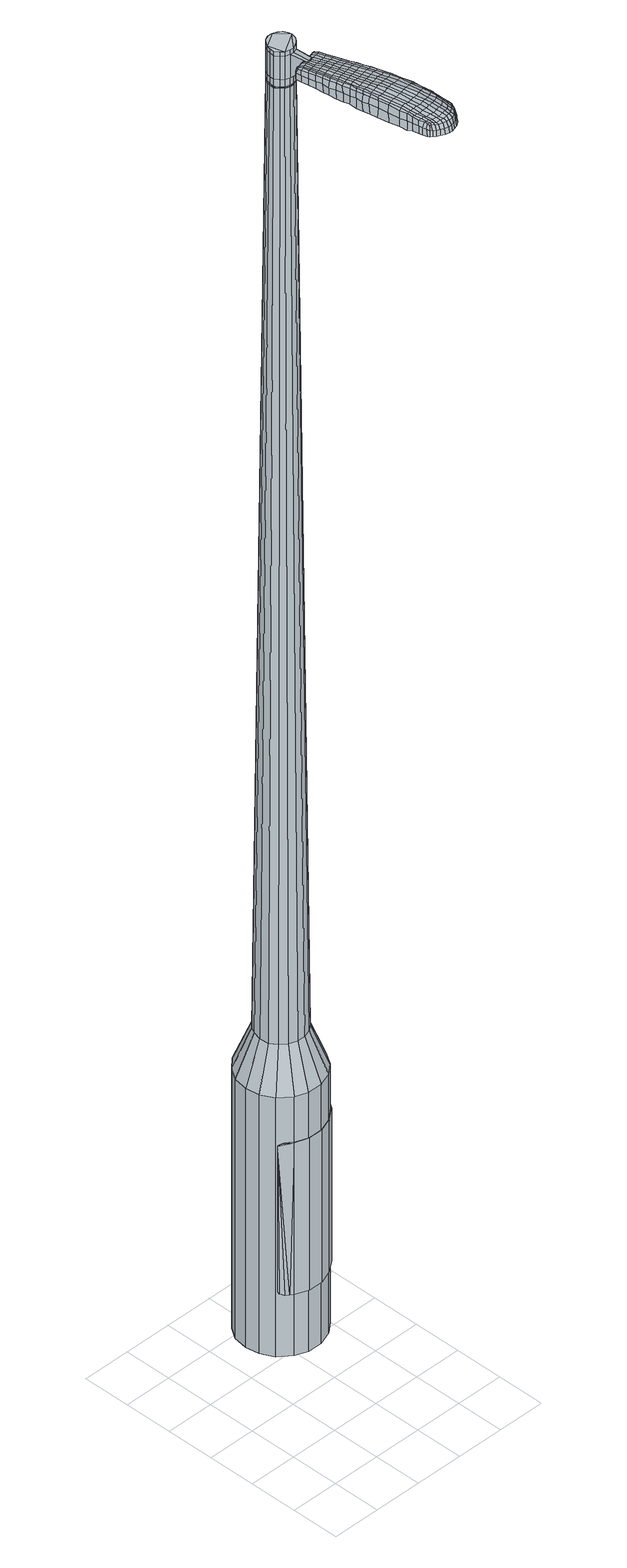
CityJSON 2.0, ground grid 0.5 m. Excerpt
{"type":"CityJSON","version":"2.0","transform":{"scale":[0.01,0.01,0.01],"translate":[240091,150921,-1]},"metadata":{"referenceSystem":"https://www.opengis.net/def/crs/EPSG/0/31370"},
"CityObjects":{
"object1":{"type":"GenericCityObject","attributes":{"cluster":832,"mean_distance_to_centroid":0.337,"new_centroid_x":240092.16,"new_centroid_y":150922.83,"mean_distance_to_camera":8,"H1":-2.73,"H2":-1.53,"Z_final":111.56,"cluster2":-1,"proj_x":240085.31,"proj_y":150923.98,"id_line":88912,"bearing_l":9.49,"distance":6.94,"orientation":"right","G_obj":279.49},"geometry":[{"type":"MultiSurface","lod":"2","boundaries":[[[0,1,2,3]],[[1,4,5,2]],[[4,6,7,5]],[[6,8,9,7]],[[8,10,11,9]],[[10,12,13,11]],[[12,14,15,13]],[[14,16,17,15]],[[16,18,19,17]],[[18,20,21,19]],[[20,22,23,21]],[[22,24,25,23]],[[24,26,27,25]],[[26,28,29,27]],[[28,30,31,29]],[[30,32,33,31]],[[32,34,35,33]],[[34,0,3,35]],[[36,37,38,39]],[[38,40,41,42]],[[41,43,42]],[[42,44,45,46]],[[45,47,46]],[[46,48,49,50]],[[49,51,50]],[[42,46,50,38]],[[50,52,39,38]],[[53,36,39]],[[2,5,7,35]],[[7,9,11,15]],[[11,13,15]],[[15,17,19,23]],[[19,21,23]],[[23,25,27,31]],[[27,29,31]],[[15,23,31,7]],[[31,33,35,7]],[[3,2,35]],[[1,0,54,55]],[[0,34,56,54]],[[34,32,57,56]],[[32,30,58,57]],[[30,28,59,58]],[[28,26,60,59]],[[26,24,61,60]],[[24,22,62,61]],[[22,20,63,62]],[[20,18,64,63]],[[18,16,65,64]],[[16,14,66,65]],[[14,12,67,66]],[[12,10,68,67]],[[10,8,69,68]],[[8,6,70,69]],[[6,4,71,70]],[[4,1,55,71]],[[55,54,72,73]],[[54,56,74,72]],[[56,57,75,74]],[[57,58,76,75]],[[58,59,77,76]],[[59,60,78,77]],[[60,61,79,78]],[[61,62,80,79]],[[62,63,81,80]],[[63,64,82,81]],[[64,65,83,82]],[[65,66,84,83]],[[66,67,85,84]],[[67,68,86,85]],[[68,69,87,86]],[[69,70,88,87]],[[70,71,89,88]],[[71,55,73,89]],[[90,91,92,93]],[[94,95,91,90]],[[75,96,95,94]],[[97,98,96,75]],[[99,100,98,97]],[[101,102,100,99]],[[103,104,102,101]],[[80,105,104,103]],[[106,107,105,80]],[[108,109,107,106]],[[110,111,109,108]],[[84,112,111,110]],[[85,113,112,84]],[[86,114,113,85]],[[115,116,114,86]],[[117,118,116,115]],[[119,120,118,117]],[[93,92,120,119]],[[121,122,123,124]],[[125,121,124,126]],[[127,125,126,128]],[[129,127,128,130]],[[131,129,130,132]],[[133,131,132,134]],[[135,133,134,136]],[[137,135,136,138]],[[139,137,138,140]],[[141,139,140,142]],[[143,141,142,144]],[[145,143,144,146]],[[147,145,146,148]],[[149,147,148,150]],[[151,149,150,152]],[[153,151,152,154]],[[73,72,90,93]],[[72,74,94,90]],[[74,75,94]],[[76,97,75]],[[76,77,99,97]],[[77,78,101,99]],[[78,79,103,101]],[[79,80,103]],[[81,106,80]],[[81,82,108,106]],[[82,83,110,108]],[[83,84,110]],[[87,115,86]],[[87,88,117,115]],[[88,89,119,117]],[[89,73,93,119]],[[155,156,92,91]],[[156,157,120,92]],[[157,158,118,120]],[[158,159,116,118]],[[159,114,116]],[[160,111,112]],[[160,161,109,111]],[[161,162,107,109]],[[162,105,107]],[[163,104,105]],[[163,164,102,104]],[[164,165,100,102]],[[165,166,98,100]],[[166,96,98]],[[167,95,96]],[[167,155,91,95]],[[39,52,153,168]],[[156,155,169,154]],[[53,39,168,122]],[[155,167,123,169]],[[36,53,122,121]],[[167,96,124,123]],[[37,36,121,125]],[[96,166,126,124]],[[38,37,125,127]],[[166,165,128,126]],[[40,38,127,129]],[[165,164,130,128]],[[41,40,129,131]],[[164,163,132,130]],[[43,41,131,133]],[[163,105,134,132]],[[42,43,133,135]],[[105,162,136,134]],[[44,42,135,137]],[[162,161,138,136]],[[45,44,137,139]],[[161,160,140,138]],[[47,45,139,141]],[[160,112,142,140]],[[46,47,141,143]],[[112,113,144,142]],[[48,46,143,145]],[[113,114,146,144]],[[49,48,145,147]],[[114,159,148,146]],[[51,49,147,149]],[[159,158,150,148]],[[50,51,149,151]],[[158,157,152,150]],[[52,50,151,153]],[[157,156,154,152]],[[153,154,170,171]],[[154,169,172,170]],[[169,123,173,172]],[[123,122,174,173]],[[122,168,175,174]],[[168,153,171,175]],[[176,177,178,179]],[[180,176,179,181]],[[176,180,182,183]],[[177,176,183,184]],[[185,186,187,188]],[[189,185,188,190]],[[185,189,191,192]],[[186,185,192,193]],[[194,195,196,197]],[[198,194,197,199]],[[194,198,200,201]],[[195,194,201,202]],[[203,204,205,206]],[[207,203,206,208]],[[203,207,209,210]],[[204,203,210,211]],[[212,213,214,215]],[[216,212,215,217]],[[212,216,218,219]],[[213,212,219,220]],[[221,222,223,224]],[[225,221,224,226]],[[221,225,227,228]],[[222,221,228,229]],[[230,231,232,233]],[[222,230,233,223]],[[230,222,229,234]],[[231,230,234,235]],[[236,237,238,239]],[[231,236,239,232]],[[236,231,235,240]],[[237,236,240,241]],[[242,180,181,243]],[[237,242,243,238]],[[242,237,241,244]],[[180,242,244,182]],[[245,246,247,248]],[[249,245,248,250]],[[245,249,251,252]],[[246,245,252,253]],[[254,255,256,257]],[[246,254,257,247]],[[254,246,253,258]],[[255,254,258,259]],[[260,261,262,263]],[[255,260,263,256]],[[260,255,259,264]],[[261,260,264,265]],[[266,267,268,269]],[[261,266,269,262]],[[266,261,265,270]],[[267,266,270,271]],[[272,177,184,273]],[[267,272,273,268]],[[272,267,271,274]],[[177,272,274,178]],[[275,276,277,278]],[[279,275,278,280]],[[275,279,281,282]],[[276,275,282,283]],[[284,285,286,287]],[[276,284,287,277]],[[284,276,283,288]],[[285,284,288,289]],[[290,291,292,293]],[[285,290,293,286]],[[290,285,289,294]],[[291,290,294,295]],[[296,189,190,297]],[[291,296,297,292]],[[296,291,295,298]],[[189,296,298,191]],[[299,300,301,302]],[[303,299,302,304]],[[299,303,305,306]],[[300,299,306,307]],[[308,309,310,311]],[[300,308,311,301]],[[308,300,307,312]],[[309,308,312,313]],[[314,315,316,317]],[[309,314,317,310]],[[314,309,313,318]],[[315,314,318,319]],[[320,321,322,323]],[[315,320,323,316]],[[320,315,319,324]],[[321,320,324,325]],[[326,186,193,327]],[[321,326,327,322]],[[326,321,325,328]],[[186,326,328,187]],[[329,215,214,330]],[[331,329,330,332]],[[329,331,333,334]],[[215,329,334,217]],[[335,331,332,336]],[[337,335,336,338]],[[335,337,339,340]],[[331,335,340,333]],[[341,337,338,342]],[[343,341,342,344]],[[341,343,345,346]],[[337,341,346,339]],[[347,343,344,348]],[[349,347,348,350]],[[347,349,351,352]],[[343,347,352,345]],[[353,349,350,354]],[[204,353,354,205]],[[353,204,211,355]],[[349,353,355,351]],[[356,357,202,201]],[[358,356,201,200]],[[356,358,359,360]],[[357,356,360,361]],[[362,363,361,360]],[[364,362,360,359]],[[362,364,365,366]],[[363,362,366,367]],[[368,369,367,366]],[[370,368,366,365]],[[368,370,371,372]],[[369,368,372,373]],[[374,375,373,372]],[[376,374,372,371]],[[374,376,209,207]],[[375,374,207,208]],[[377,378,379,380]],[[279,377,380,281]],[[377,279,280,381]],[[378,377,381,382]],[[383,198,199,384]],[[378,383,384,379]],[[383,378,382,385]],[[198,383,385,200]],[[386,387,388,389]],[[225,386,389,227]],[[386,225,226,390]],[[387,386,390,391]],[[392,393,394,395]],[[387,392,395,388]],[[392,387,391,396]],[[393,392,396,397]],[[398,195,202,399]],[[393,398,399,394]],[[398,393,397,400]],[[195,398,400,196]],[[401,402,403,404]],[[183,401,404,184]],[[401,183,182,405]],[[402,401,405,406]],[[407,408,409,410]],[[402,407,410,403]],[[407,402,406,411]],[[408,407,411,412]],[[413,206,205,414]],[[408,413,414,409]],[[413,408,412,415]],[[206,413,415,208]],[[416,417,418,419]],[[188,416,419,190]],[[416,188,187,420]],[[417,416,420,421]],[[422,210,209,423]],[[417,422,423,418]],[[422,417,421,424]],[[210,422,424,211]],[[425,426,427,428]],[[303,425,428,305]],[[425,303,304,429]],[[426,425,429,430]],[[431,216,217,432]],[[426,431,432,427]],[[431,426,430,433]],[[216,431,433,218]],[[434,435,436,437]],[[249,434,437,251]],[[434,249,250,438]],[[435,434,438,439]],[[440,441,442,443]],[[435,440,443,436]],[[440,435,439,444]],[[441,440,444,445]],[[446,213,220,447]],[[441,446,447,442]],[[446,441,445,448]],[[213,446,448,214]],[[449,450,439,438]],[[248,449,438,250]],[[449,248,247,451]],[[450,449,451,452]],[[453,454,445,444]],[[450,453,444,439]],[[453,450,452,455]],[[454,453,455,456]],[[457,330,214,448]],[[454,457,448,445]],[[457,454,456,458]],[[330,457,458,332]],[[459,460,461,462]],[[306,459,462,307]],[[459,306,305,428]],[[460,459,428,427]],[[463,334,333,464]],[[460,463,464,461]],[[463,460,427,432]],[[334,463,432,217]],[[465,466,452,451]],[[257,465,451,247]],[[465,257,256,467]],[[466,465,467,468]],[[469,470,456,455]],[[466,469,455,452]],[[469,466,468,471]],[[470,469,471,472]],[[473,336,332,458]],[[470,473,458,456]],[[473,470,472,474]],[[336,473,474,338]],[[475,476,477,478]],[[312,475,478,313]],[[475,312,307,462]],[[476,475,462,461]],[[479,340,339,480]],[[476,479,480,477]],[[479,476,461,464]],[[340,479,464,333]],[[481,482,468,467]],[[263,481,467,256]],[[481,263,262,483]],[[482,481,483,484]],[[485,486,472,471]],[[482,485,471,468]],[[485,482,484,487]],[[486,485,487,488]],[[489,342,338,474]],[[486,489,474,472]],[[489,486,488,490]],[[342,489,490,344]],[[491,492,493,494]],[[318,491,494,319]],[[491,318,313,478]],[[492,491,478,477]],[[495,346,345,496]],[[492,495,496,493]],[[495,492,477,480]],[[346,495,480,339]],[[497,498,484,483]],[[269,497,483,262]],[[497,269,268,499]],[[498,497,499,500]],[[501,502,488,487]],[[498,501,487,484]],[[501,498,500,503]],[[502,501,503,504]],[[505,348,344,490]],[[502,505,490,488]],[[505,502,504,506]],[[348,505,506,350]],[[507,508,509,510]],[[324,507,510,325]],[[507,324,319,494]],[[508,507,494,493]],[[511,352,351,512]],[[508,511,512,509]],[[511,508,493,496]],[[352,511,496,345]],[[513,514,500,499]],[[273,513,499,268]],[[513,273,184,404]],[[514,513,404,403]],[[515,516,504,503]],[[514,515,503,500]],[[515,514,403,410]],[[516,515,410,409]],[[517,354,350,506]],[[516,517,506,504]],[[517,516,409,414]],[[354,517,414,205]],[[518,519,421,420]],[[328,518,420,187]],[[518,328,325,510]],[[519,518,510,509]],[[520,355,211,424]],[[519,520,424,421]],[[520,519,509,512]],[[355,520,512,351]],[[521,522,382,381]],[[278,521,381,280]],[[521,278,277,523]],[[522,521,523,524]],[[525,358,200,385]],[[522,525,385,382]],[[525,522,524,526]],[[358,525,526,359]],[[527,528,529,530]],[[228,527,530,229]],[[527,228,227,389]],[[528,527,389,388]],[[531,532,533,534]],[[528,531,534,529]],[[531,528,388,395]],[[532,531,395,394]],[[535,357,361,536]],[[532,535,536,533]],[[535,532,394,399]],[[357,535,399,202]],[[537,538,524,523]],[[287,537,523,277]],[[537,287,286,539]],[[538,537,539,540]],[[541,364,359,526]],[[538,541,526,524]],[[541,538,540,542]],[[364,541,542,365]],[[543,544,545,546]],[[234,543,546,235]],[[543,234,229,530]],[[544,543,530,529]],[[547,548,549,550]],[[544,547,550,545]],[[547,544,529,534]],[[548,547,534,533]],[[551,363,367,552]],[[548,551,552,549]],[[551,548,533,536]],[[363,551,536,361]],[[553,554,540,539]],[[293,553,539,286]],[[553,293,292,555]],[[554,553,555,556]],[[557,370,365,542]],[[554,557,542,540]],[[557,554,556,558]],[[370,557,558,371]],[[559,560,561,562]],[[240,559,562,241]],[[559,240,235,546]],[[560,559,546,545]],[[563,564,565,566]],[[560,563,566,561]],[[563,560,545,550]],[[564,563,550,549]],[[567,369,373,568]],[[564,567,568,565]],[[567,564,549,552]],[[369,567,552,367]],[[569,570,556,555]],[[297,569,555,292]],[[569,297,190,419]],[[570,569,419,418]],[[571,376,371,558]],[[570,571,558,556]],[[571,570,418,423]],[[376,571,423,209]],[[572,573,406,405]],[[244,572,405,182]],[[572,244,241,562]],[[573,572,562,561]],[[574,575,412,411]],[[573,574,411,406]],[[574,573,561,566]],[[575,574,566,565]],[[576,375,208,415]],[[575,576,415,412]],[[576,575,565,568]],[[375,576,568,373]],[[577,578,579,580]],[[580,579,581,582]],[[583,581,579,584]],[[584,579,578,585]],[[586,587,588,589]],[[589,588,590,591]],[[592,590,588,593]],[[593,588,587,594]],[[595,596,597,598]],[[598,597,599,600]],[[601,599,597,602]],[[602,597,596,603]],[[604,605,606,607]],[[607,606,608,609]],[[610,608,606,611]],[[611,606,605,612]],[[613,614,615,616]],[[616,615,617,618]],[[619,617,615,620]],[[620,615,614,621]],[[622,623,624,625]],[[625,624,626,627]],[[628,626,624,629]],[[629,624,623,630]],[[631,632,633,634]],[[634,633,623,622]],[[630,623,633,635]],[[635,633,632,636]],[[637,638,639,640]],[[640,639,632,631]],[[636,632,639,641]],[[641,639,638,642]],[[582,581,643,644]],[[644,643,638,637]],[[642,638,643,645]],[[645,643,581,583]],[[646,647,648,649]],[[649,648,650,651]],[[652,650,648,653]],[[653,648,647,654]],[[655,656,657,658]],[[658,657,647,646]],[[654,647,657,659]],[[659,657,656,660]],[[661,662,663,664]],[[664,663,656,655]],[[660,656,663,665]],[[665,663,662,666]],[[667,668,669,670]],[[670,669,662,661]],[[666,662,669,671]],[[671,669,668,672]],[[585,578,673,674]],[[674,673,668,667]],[[672,668,673,675]],[[675,673,578,577]],[[676,677,678,679]],[[679,678,680,681]],[[682,680,678,683]],[[683,678,677,684]],[[685,686,687,688]],[[688,687,677,676]],[[684,677,687,689]],[[689,687,686,690]],[[691,692,693,694]],[[694,693,686,685]],[[690,686,693,695]],[[695,693,692,696]],[[591,590,697,698]],[[698,697,692,691]],[[696,692,697,699]],[[699,697,590,592]],[[700,701,702,703]],[[703,702,704,705]],[[706,704,702,707]],[[707,702,701,708]],[[709,710,711,712]],[[712,711,701,700]],[[708,701,711,713]],[[713,711,710,714]],[[715,716,717,718]],[[718,717,710,709]],[[714,710,717,719]],[[719,717,716,720]],[[721,722,723,724]],[[724,723,716,715]],[[720,716,723,725]],[[725,723,722,726]],[[594,587,727,728]],[[728,727,722,721]],[[726,722,727,729]],[[729,727,587,586]],[[613,616,730,731]],[[731,730,732,733]],[[734,732,730,735]],[[735,730,616,618]],[[733,732,736,737]],[[737,736,738,739]],[[740,738,736,741]],[[741,736,732,734]],[[739,738,742,743]],[[743,742,744,745]],[[746,744,742,747]],[[747,742,738,740]],[[745,744,748,749]],[[749,748,750,751]],[[752,750,748,753]],[[753,748,744,746]],[[751,750,754,755]],[[755,754,605,604]],[[612,605,754,756]],[[756,754,750,752]],[[603,757,758,602]],[[602,758,759,601]],[[760,759,758,761]],[[761,758,757,762]],[[762,763,764,761]],[[761,764,765,760]],[[766,765,764,767]],[[767,764,763,768]],[[768,769,770,767]],[[767,770,771,766]],[[772,771,770,773]],[[773,770,769,774]],[[774,775,776,773]],[[773,776,777,772]],[[610,777,776,608]],[[608,776,775,609]],[[778,779,780,781]],[[781,780,680,682]],[[681,680,780,782]],[[782,780,779,783]],[[600,599,784,785]],[[785,784,779,778]],[[783,779,784,786]],[[786,784,599,601]],[[787,788,789,790]],[[790,789,626,628]],[[627,626,789,791]],[[791,789,788,792]],[[793,794,795,796]],[[796,795,788,787]],[[792,788,795,797]],[[797,795,794,798]],[[603,596,799,800]],[[800,799,794,793]],[[798,794,799,801]],[[801,799,596,595]],[[802,803,804,805]],[[805,804,584,585]],[[583,584,804,806]],[[806,804,803,807]],[[808,809,810,811]],[[811,810,803,802]],[[807,803,810,812]],[[812,810,809,813]],[[604,607,814,815]],[[815,814,809,808]],[[813,809,814,816]],[[816,814,607,609]],[[817,818,819,820]],[[820,819,589,591]],[[586,589,819,821]],[[821,819,818,822]],[[610,611,823,824]],[[824,823,818,817]],[[822,818,823,825]],[[825,823,611,612]],[[826,827,828,829]],[[829,828,704,706]],[[704,828,705]],[[705,828,827,830]],[[618,617,831,832]],[[832,831,827,826]],[[830,827,831,833]],[[833,831,617,619]],[[834,835,836,837]],[[837,836,650,652]],[[651,650,836,838]],[[838,836,835,839]],[[840,841,842,843]],[[843,842,835,834]],[[839,835,842,844]],[[844,842,841,845]],[[621,614,846,847]],[[847,846,841,840]],[[845,841,846,848]],[[848,846,614,613]],[[839,849,838]],[[838,849,649,651]],[[646,649,849,850]],[[845,851,852,844]],[[844,852,849,839]],[[850,849,852,853]],[[853,852,851,854]],[[613,731,855,848]],[[848,855,851,845]],[[854,851,855,856]],[[856,855,731,733]],[[857,858,859,860]],[[860,859,707,708]],[[706,707,859,829]],[[829,859,858,826]],[[734,735,861,862]],[[862,861,858,857]],[[826,858,861,832]],[[832,861,735,618]],[[863,864,850]],[[850,864,658,646]],[[655,658,864,865]],[[865,864,863,866]],[[854,867,868,853]],[[853,868,863,850]],[[866,863,868,869]],[[869,868,867,870]],[[733,737,871,856]],[[856,871,867,854]],[[870,867,871,872]],[[872,871,737,739]],[[873,874,875,876]],[[876,875,713,714]],[[708,713,875,860]],[[860,875,874,857]],[[740,741,877,878]],[[878,877,874,873]],[[857,874,877,862]],[[862,877,741,734]],[[866,879,880,865]],[[865,880,664,655]],[[661,664,880,881]],[[881,880,879,882]],[[870,883,884,869]],[[869,884,879,866]],[[882,879,884,885]],[[885,884,883,886]],[[739,743,887,872]],[[872,887,883,870]],[[886,883,887,888]],[[888,887,743,745]],[[889,890,891,892]],[[892,891,719,720]],[[714,719,891,876]],[[876,891,890,873]],[[746,747,893,894]],[[894,893,890,889]],[[873,890,893,878]],[[878,893,747,740]],[[882,895,896,881]],[[881,896,670,661]],[[667,670,896,897]],[[897,896,895,898]],[[886,899,900,885]],[[885,900,895,882]],[[898,895,900,901]],[[901,900,899,902]],[[745,749,903,888]],[[888,903,899,886]],[[902,899,903,904]],[[904,903,749,751]],[[905,906,907,908]],[[908,907,725,726]],[[720,725,907,892]],[[892,907,906,889]],[[752,753,909,910]],[[910,909,906,905]],[[889,906,909,894]],[[894,909,753,746]],[[898,911,912,897]],[[897,912,674,667]],[[585,674,912,805]],[[805,912,911,802]],[[902,913,914,901]],[[901,914,911,898]],[[802,911,914,811]],[[811,914,913,808]],[[751,755,915,904]],[[904,915,913,902]],[[808,913,915,815]],[[815,915,755,604]],[[822,916,917,821]],[[821,917,729,586]],[[726,729,917,908]],[[908,917,916,905]],[[612,756,918,825]],[[825,918,916,822]],[[905,916,918,910]],[[910,918,756,752]],[[783,919,920,782]],[[782,920,679,681]],[[676,679,920,921]],[[921,920,919,922]],[[601,759,923,786]],[[786,923,919,783]],[[922,919,923,924]],[[924,923,759,760]],[[925,926,927,928]],[[928,927,629,630]],[[628,629,927,790]],[[790,927,926,787]],[[929,930,931,932]],[[932,931,926,925]],[[787,926,931,796]],[[796,931,930,793]],[[762,757,933,934]],[[934,933,930,929]],[[793,930,933,800]],[[800,933,757,603]],[[922,935,936,921]],[[921,936,688,676]],[[685,688,936,937]],[[937,936,935,938]],[[760,765,939,924]],[[924,939,935,922]],[[938,935,939,940]],[[940,939,765,766]],[[941,942,943,944]],[[944,943,635,636]],[[630,635,943,928]],[[928,943,942,925]],[[945,946,947,948]],[[948,947,942,941]],[[925,942,947,932]],[[932,947,946,929]],[[768,763,949,950]],[[950,949,946,945]],[[929,946,949,934]],[[934,949,763,762]],[[938,951,952,937]],[[937,952,694,685]],[[691,694,952,953]],[[953,952,951,954]],[[766,771,955,940]],[[940,955,951,938]],[[954,951,955,956]],[[956,955,771,772]],[[957,958,959,960]],[[960,959,641,642]],[[636,641,959,944]],[[944,959,958,941]],[[961,962,963,964]],[[964,963,958,957]],[[941,958,963,948]],[[948,963,962,945]],[[774,769,965,966]],[[966,965,962,961]],[[945,962,965,950]],[[950,965,769,768]],[[954,967,968,953]],[[953,968,698,691]],[[591,698,968,820]],[[820,968,967,817]],[[772,777,969,956]],[[956,969,967,954]],[[817,967,969,824]],[[824,969,777,610]],[[807,970,971,806]],[[806,971,645,583]],[[642,645,971,960]],[[960,971,970,957]],[[813,972,973,812]],[[812,973,970,807]],[[957,970,973,964]],[[964,973,972,961]],[[609,775,974,816]],[[816,974,972,813]],[[961,972,974,966]],[[966,974,775,774]],[[577,580,179,178]],[[580,582,181,179]],[[592,593,192,191]],[[593,594,193,192]],[[595,598,197,196]],[[598,600,199,197]],[[619,620,219,218]],[[620,621,220,219]],[[622,625,224,223]],[[625,627,226,224]],[[631,634,233,232]],[[634,622,223,233]],[[637,640,239,238]],[[640,631,232,239]],[[582,644,243,181]],[[644,637,238,243]],[[652,653,252,251]],[[653,654,253,252]],[[654,659,258,253]],[[659,660,259,258]],[[660,665,264,259]],[[665,666,265,264]],[[666,671,270,265]],[[671,672,271,270]],[[672,675,274,271]],[[675,577,178,274]],[[682,683,282,281]],[[683,684,283,282]],[[684,689,288,283]],[[689,690,289,288]],[[690,695,294,289]],[[695,696,295,294]],[[696,699,298,295]],[[699,592,191,298]],[[700,703,302,301]],[[703,705,304,302]],[[709,712,311,310]],[[712,700,301,311]],[[715,718,317,316]],[[718,709,310,317]],[[721,724,323,322]],[[724,715,316,323]],[[594,728,327,193]],[[728,721,322,327]],[[778,781,380,379]],[[781,682,281,380]],[[600,785,384,199]],[[785,778,379,384]],[[627,791,390,226]],[[791,792,391,390]],[[792,797,396,391]],[[797,798,397,396]],[[798,801,400,397]],[[801,595,196,400]],[[705,429,304]],[[705,830,430,429]],[[830,833,433,430]],[[833,619,218,433]],[[834,837,437,436]],[[837,652,251,437]],[[840,843,443,442]],[[843,834,436,443]],[[621,847,447,220]],[[847,840,442,447]],[[975,976,977,978]],[[979,980,978,977]],[[981,982,983,984]],[[985,986,987,988]],[[976,989,990,977]],[[991,979,977,990]],[[992,981,984,993]],[[994,995,986,985]],[[989,996,997,990]],[[997,998,991,990]],[[999,992,993,1000]],[[1001,995,994,1002]],[[996,1003,1004,997]],[[1004,1005,998,997]],[[1006,999,1000,1007]],[[1008,1001,1002,1009]],[[1010,1011,1012,1013]],[[1014,1015,1011,1010]],[[1014,1016,1017,1015]],[[1016,1018,1019,1017]],[[1020,1021,1022,1023]],[[1024,1025,1021,1020]],[[1026,1027,1025,1024]],[[1028,1029,1027,1026]],[[1023,1012,1011,1020]],[[1020,1011,1015,1024]],[[1015,1017,1026,1024]],[[1017,1019,1028,1026]],[[984,983,980,979]],[[993,984,979,991]],[[998,1000,993,991]],[[1005,1007,1000,998]],[[985,988,982,981]],[[994,985,981,992]],[[1002,994,992,999]],[[1009,1002,999,1006]],[[986,1010,1013,987]],[[995,1014,1010,986]],[[1016,1014,995,1001]],[[1018,1016,1001,1008]],[[1030,1031,1032,1033]],[[1032,1034,1035,1036]],[[1032,1036,1037,1038]],[[1032,1038,1033]],[[1039,1030,1033,1040]],[[1041,1040,1033,1042]],[[1043,1042,1033]],[[1044,1032,1031,1045]],[[1046,1044,1045,1047]],[[1048,1046,1047,1049]],[[1050,1048,1049,1051]],[[1052,1050,1051,1053]],[[1053,1054,1055,1056]],[[1053,1056,1057,1058]],[[1053,1058,1059,1060]],[[1059,1061,1062,1063]],[[1059,1063,1064,1065]],[[1059,1065,1060]],[[1053,1060,1052]],[[1066,1067,1031,1030]],[[1068,1069,1034,1032]],[[1070,1071,1043,1033]],[[1067,1072,1045,1031]],[[1073,1068,1032,1044]],[[1072,1074,1047,1045]],[[1075,1073,1044,1046]],[[1074,1076,1049,1047]],[[1077,1075,1046,1048]],[[1076,1078,1051,1049]],[[1079,1077,1048,1050]],[[1078,1080,1053,1051]],[[1081,1079,1050,1052]],[[1080,1082,1054,1053]],[[1083,1084,1061,1059]],[[1085,1081,1052,1060]],[[1055,1054,1082,1086]],[[1056,1055,1086,1087]],[[1057,1056,1087,1088]],[[1058,1057,1088,1089]],[[1059,1058,1089,1083]],[[1090,1066,1030,1039]],[[1091,1090,1039,1040]],[[1092,1091,1040,1041]],[[1093,1092,1041,1042]],[[1071,1093,1042,1043]],[[1035,1034,1069,1094]],[[1062,1061,1084,1095]],[[1036,1035,1094,1096]],[[1037,1036,1096,1097]],[[1038,1037,1097,1098]],[[1033,1038,1098,1070]],[[1063,1062,1095,1099]],[[1064,1063,1099,1100]],[[1065,1064,1100,1101]],[[1060,1065,1101,1085]]]}]}
},
"vertices":[
[125,140,384],[110,140,384],[110,140,96],[125,140,96],[97,145,384],[97,145,96],[85,155,384],[85,155,96],[78,168,384],[78,168,96],[76,182,384],[76,182,96],[78,197,384],[78,197,96],[86,209,384],[86,209,96],[97,219,384],[97,219,96],[111,223,384],[111,223,96],[126,223,384],[126,223,96],[140,218,384],[140,218,96],[151,209,384],[151,209,96],[158,196,384],[158,196,96],[160,181,384],[160,181,96],[158,167,384],[158,167,96],[150,154,384],[150,154,96],[139,145,384],[139,145,96],[128,173,1524],[131,177,1524],[132,182,1524],[120,168,1524],[131,186,1524],[129,190,1524],[121,195,1524],[125,193,1524],[116,195,1524],[111,193,1524],[106,186,1524],[108,190,1524],[105,182,1524],[105,177,1524],[111,170,1524],[108,173,1524],[116,168,1524],[125,170,1524],[122,157,429],[114,157,429],[131,160,429],[137,165,429],[142,173,429],[143,182,429],[142,190,429],[138,198,429],[131,203,429],[123,206,429],[114,207,429],[106,204,429],[99,198,429],[95,191,429],[93,182,429],[94,173,429],[99,166,429],[105,160,429],[120,168,1483],[116,168,1483],[125,170,1483],[128,173,1483],[131,177,1483],[132,182,1483],[131,186,1483],[129,190,1483],[125,193,1483],[121,195,1483],[116,195,1483],[111,193,1483],[108,190,1483],[106,186,1483],[105,182,1483],[105,177,1483],[108,173,1483],[111,170,1483],[120,169,1483],[120,169,1485],[116,169,1485],[116,169,1483],[124,171,1483],[124,171,1485],[128,173,1485],[130,177,1483],[130,177,1485],[131,182,1483],[131,182,1485],[130,186,1483],[130,186,1485],[128,190,1483],[128,190,1485],[125,193,1485],[120,194,1483],[120,194,1485],[116,194,1483],[116,194,1485],[112,193,1483],[112,193,1485],[108,190,1485],[106,186,1485],[105,182,1485],[106,177,1483],[106,177,1485],[108,174,1483],[108,174,1485],[112,171,1483],[112,171,1485],[128,173,1519],[125,170,1519],[125,170,1493],[128,173,1493],[131,177,1519],[131,177,1493],[132,182,1519],[132,182,1493],[131,186,1519],[131,186,1493],[129,190,1519],[129,190,1493],[125,193,1519],[125,193,1493],[121,195,1519],[121,195,1493],[116,195,1519],[116,195,1493],[111,193,1519],[111,193,1493],[108,190,1519],[108,190,1493],[106,186,1519],[106,186,1493],[105,182,1519],[105,182,1493],[105,177,1519],[105,177,1493],[108,173,1519],[108,173,1493],[111,170,1519],[111,170,1493],[116,168,1519],[116,168,1493],[120,168,1485],[116,168,1485],[111,170,1485],[108,173,1485],[105,177,1485],[111,193,1485],[116,195,1485],[121,195,1485],[129,190,1485],[131,186,1485],[132,182,1485],[131,177,1485],[125,170,1485],[120,168,1519],[120,168,1493],[120,150,1513],[120,150,1518],[123,150,1513],[127,151,1513],[127,151,1518],[123,150,1518],[116,74,1519],[115,81,1518],[114,79,1509],[115,72,1510],[118,65,1519],[116,64,1510],[119,66,1526],[118,75,1525],[117,82,1525],[154,80,1519],[153,87,1518],[151,88,1525],[153,81,1525],[156,71,1519],[154,72,1526],[158,70,1510],[156,79,1510],[155,86,1509],[149,5,1519],[146,4,1519],[146,3,1513],[149,4,1513],[153,6,1519],[153,5,1513],[153,8,1524],[149,6,1524],[145,6,1524],[137,78,1530],[136,85,1529],[132,84,1529],[134,77,1530],[138,69,1531],[135,68,1531],[142,69,1530],[141,78,1530],[139,86,1529],[123,157,1512],[121,157,1512],[121,156,1517],[124,156,1517],[126,158,1512],[126,156,1517],[127,157,1506],[124,156,1506],[121,156,1506],[127,16,1519],[126,19,1519],[125,18,1512],[126,14,1512],[128,13,1518],[127,12,1512],[129,14,1522],[129,16,1523],[128,19,1524],[125,23,1519],[124,29,1519],[123,28,1512],[124,22,1512],[126,24,1524],[125,30,1525],[123,35,1519],[121,42,1519],[120,41,1511],[121,33,1511],[124,36,1526],[122,43,1526],[119,54,1519],[118,52,1510],[121,55,1526],[108,147,1513],[109,140,1513],[110,141,1518],[109,148,1517],[108,153,1512],[109,152,1516],[107,152,1506],[107,146,1507],[108,139,1507],[110,132,1514],[111,125,1515],[112,126,1520],[111,133,1519],[109,131,1507],[110,123,1507],[111,117,1515],[112,110,1516],[114,111,1522],[113,118,1521],[110,116,1508],[111,108,1508],[113,102,1517],[114,95,1517],[115,96,1524],[114,104,1523],[112,101,1508],[113,94,1509],[115,88,1518],[116,89,1524],[113,86,1509],[163,21,1519],[163,24,1519],[161,24,1524],[162,21,1523],[163,18,1518],[162,19,1522],[164,18,1512],[164,20,1512],[164,23,1512],[162,29,1519],[162,35,1519],[160,35,1525],[161,29,1524],[164,28,1512],[163,34,1512],[161,41,1519],[160,48,1519],[159,49,1526],[160,41,1526],[163,40,1511],[162,47,1511],[158,60,1519],[157,60,1526],[160,59,1510],[138,152,1513],[140,145,1513],[141,144,1507],[139,151,1507],[137,157,1512],[138,157,1506],[136,156,1516],[137,152,1517],[139,145,1518],[142,137,1514],[143,130,1515],[145,129,1507],[143,136,1507],[140,138,1519],[142,131,1520],[145,123,1515],[147,115,1516],[148,114,1508],[146,122,1508],[143,123,1521],[145,116,1522],[148,108,1517],[150,101,1517],[152,100,1509],[150,107,1508],[147,109,1523],[148,102,1524],[151,94,1518],[153,93,1509],[150,95,1524],[124,151,1519],[122,150,1519],[126,143,1520],[123,143,1520],[129,144,1520],[127,151,1519],[127,136,1522],[124,136,1522],[128,129,1523],[125,128,1523],[131,129,1523],[130,137,1521],[129,121,1524],[127,121,1524],[131,114,1525],[128,114,1525],[134,115,1525],[133,122,1524],[132,107,1526],[129,106,1526],[133,99,1527],[130,99,1527],[137,100,1527],[135,107,1526],[134,92,1528],[131,92,1528],[138,93,1528],[148,9,1527],[145,9,1527],[152,11,1526],[152,15,1527],[148,14,1528],[144,13,1528],[147,20,1529],[143,19,1529],[151,21,1528],[149,28,1530],[146,27,1530],[142,27,1530],[144,34,1531],[141,34,1531],[148,35,1530],[147,44,1531],[143,43,1531],[139,43,1531],[141,56,1531],[137,55,1531],[144,57,1531],[162,16,1518],[160,13,1519],[161,13,1513],[163,15,1513],[161,17,1523],[160,15,1523],[157,10,1519],[158,9,1513],[156,11,1524],[130,11,1518],[132,9,1518],[132,11,1523],[130,13,1523],[129,10,1513],[131,8,1513],[135,7,1519],[138,5,1519],[138,7,1524],[135,9,1523],[134,6,1513],[138,4,1513],[142,4,1519],[142,6,1524],[142,3,1513],[119,75,1528],[121,76,1528],[120,83,1528],[118,83,1527],[120,67,1528],[122,67,1529],[124,76,1529],[127,76,1530],[126,83,1529],[123,83,1528],[125,67,1529],[128,67,1530],[130,77,1530],[129,84,1529],[132,68,1531],[151,81,1528],[149,80,1529],[151,71,1529],[153,72,1528],[150,88,1527],[147,87,1528],[145,79,1529],[147,70,1530],[144,86,1528],[135,159,1512],[133,159,1512],[133,158,1517],[135,158,1517],[136,158,1506],[134,158,1506],[130,158,1512],[130,157,1517],[131,158,1506],[109,155,1512],[111,155,1512],[110,154,1506],[108,154,1506],[110,154,1517],[111,154,1517],[113,156,1512],[115,156,1512],[115,155,1506],[112,155,1506],[113,154,1517],[116,155,1517],[118,156,1512],[118,155,1506],[118,155,1517],[111,148,1519],[112,149,1519],[111,141,1520],[113,141,1520],[114,149,1519],[117,150,1519],[115,142,1520],[118,142,1520],[119,150,1519],[120,143,1520],[136,153,1519],[134,152,1519],[135,145,1520],[137,145,1520],[131,152,1519],[132,144,1520],[112,134,1521],[114,134,1521],[113,126,1522],[115,126,1522],[116,134,1521],[119,135,1521],[117,127,1522],[120,127,1523],[122,135,1522],[123,128,1523],[139,138,1521],[137,138,1521],[138,130,1522],[140,131,1522],[134,137,1521],[135,130,1522],[114,119,1523],[116,119,1523],[115,111,1524],[117,112,1524],[118,120,1523],[121,120,1524],[119,112,1525],[122,113,1525],[124,120,1524],[125,113,1525],[142,123,1523],[140,123,1523],[141,116,1524],[144,116,1524],[136,122,1524],[138,115,1525],[116,104,1525],[118,104,1525],[117,97,1526],[118,97,1526],[120,105,1526],[123,105,1526],[121,98,1527],[124,98,1527],[126,106,1526],[127,98,1527],[145,109,1525],[143,109,1525],[144,101,1526],[147,102,1526],[139,108,1526],[141,101,1527],[117,90,1527],[119,90,1527],[122,90,1527],[125,91,1528],[128,91,1528],[148,95,1527],[146,94,1527],[142,94,1528],[161,19,1525],[159,17,1525],[160,23,1526],[159,21,1526],[156,14,1526],[155,18,1527],[130,15,1525],[132,13,1525],[131,17,1526],[129,18,1525],[134,11,1525],[138,10,1526],[137,14,1527],[134,15,1526],[141,9,1526],[140,13,1527],[160,28,1526],[158,26,1527],[159,34,1527],[157,33,1528],[155,24,1528],[154,30,1529],[128,23,1526],[130,22,1527],[128,28,1528],[126,29,1527],[132,21,1527],[136,20,1528],[134,27,1529],[131,27,1528],[139,19,1528],[138,26,1530],[158,40,1528],[156,39,1529],[157,49,1528],[155,47,1529],[153,37,1529],[151,46,1530],[125,35,1528],[127,35,1528],[126,43,1529],[124,43,1528],[130,34,1529],[133,34,1530],[132,42,1530],[129,43,1530],[137,33,1530],[135,42,1531],[155,60,1529],[153,59,1529],[149,58,1530],[122,55,1528],[124,55,1529],[127,55,1530],[130,55,1530],[134,55,1531],[116,79,1509],[117,81,1518],[118,74,1518],[117,72,1509],[119,65,1519],[118,64,1510],[121,67,1525],[120,75,1525],[119,82,1525],[149,87,1525],[151,86,1518],[152,79,1518],[151,80,1525],[154,71,1519],[153,72,1525],[156,70,1510],[154,78,1509],[153,85,1509],[146,5,1513],[145,6,1519],[149,7,1519],[149,6,1513],[152,8,1519],[152,7,1513],[152,10,1524],[148,8,1524],[145,8,1524],[133,84,1528],[136,84,1528],[137,77,1529],[134,77,1529],[138,68,1529],[135,68,1529],[142,69,1529],[140,78,1529],[139,85,1528],[121,154,1516],[121,155,1512],[124,155,1512],[124,154,1516],[127,155,1512],[127,155,1516],[127,155,1506],[124,154,1506],[121,154,1506],[127,18,1512],[128,19,1519],[129,16,1518],[128,15,1512],[130,14,1518],[129,13,1512],[131,15,1522],[130,17,1523],[130,20,1523],[125,28,1512],[126,29,1519],[127,24,1519],[126,23,1512],[128,25,1524],[127,30,1525],[122,41,1511],[123,43,1519],[124,35,1519],[123,34,1511],[126,36,1525],[124,44,1526],[121,54,1519],[120,52,1510],[123,55,1526],[112,141,1518],[111,140,1513],[110,147,1513],[111,148,1517],[110,152,1512],[111,152,1515],[109,151,1506],[109,146,1506],[110,139,1507],[114,126,1520],[113,125,1514],[112,132,1514],[113,133,1519],[111,131,1507],[112,124,1507],[115,111,1522],[114,110,1516],[113,117,1515],[115,118,1521],[112,116,1508],[113,109,1508],[117,96,1523],[116,95,1517],[115,103,1516],[116,104,1522],[114,101,1508],[115,94,1508],[117,88,1517],[118,89,1524],[115,87,1509],[159,24,1523],[161,24,1519],[161,21,1518],[160,21,1523],[161,19,1518],[160,19,1522],[162,18,1512],[162,20,1512],[162,23,1512],[159,35,1525],[160,34,1519],[160,29,1519],[159,29,1524],[162,28,1512],[161,34,1512],[157,49,1526],[158,48,1519],[159,40,1519],[158,41,1525],[161,39,1511],[160,47,1511],[156,59,1519],[155,60,1526],[158,58,1510],[139,143,1507],[138,144,1513],[136,151,1513],[138,151,1506],[135,156,1512],[136,156,1506],[134,155,1515],[135,152,1517],[137,145,1518],[143,129,1507],[141,129,1514],[140,137,1514],[141,136,1507],[138,137,1519],[140,130,1520],[146,114,1508],[145,115,1516],[143,122,1515],[145,121,1508],[142,123,1521],[143,115,1522],[150,100,1508],[148,101,1517],[146,108,1516],[148,107,1508],[145,108,1522],[146,101,1523],[149,93,1517],[151,92,1509],[148,94,1524],[125,150,1518],[122,149,1518],[126,143,1519],[123,142,1519],[129,143,1519],[127,150,1518],[127,135,1520],[124,135,1520],[128,128,1521],[126,128,1521],[131,129,1521],[130,136,1520],[129,121,1523],[127,120,1523],[131,113,1524],[128,113,1524],[134,114,1524],[133,121,1523],[132,106,1525],[129,106,1525],[133,99,1526],[130,98,1526],[136,99,1526],[135,107,1525],[134,92,1527],[131,91,1527],[138,92,1527],[145,10,1526],[148,10,1526],[151,12,1525],[151,16,1526],[147,14,1526],[144,14,1526],[143,20,1528],[146,21,1528],[150,22,1527],[149,29,1528],[145,28,1529],[142,27,1529],[141,34,1530],[144,35,1530],[148,36,1529],[146,44,1530],[143,43,1530],[139,43,1530],[137,55,1530],[141,56,1530],[144,57,1530],[160,14,1513],[159,15,1518],[160,17,1518],[161,16,1512],[159,18,1523],[158,16,1523],[156,11,1519],[156,11,1513],[155,13,1523],[133,13,1523],[133,11,1518],[131,13,1518],[132,14,1523],[130,12,1512],[132,10,1512],[139,9,1523],[139,7,1519],[136,9,1519],[136,11,1523],[135,8,1513],[139,7,1513],[142,7,1519],[142,8,1524],[142,6,1513],[121,82,1527],[122,75,1527],[121,75,1527],[120,82,1526],[122,67,1527],[123,67,1528],[127,83,1528],[128,76,1528],[124,76,1528],[124,83,1527],[126,67,1528],[129,67,1529],[131,76,1529],[130,84,1528],[132,67,1529],[150,71,1528],[148,80,1527],[150,80,1527],[152,72,1527],[148,87,1526],[147,87,1527],[145,79,1528],[146,70,1528],[143,86,1527],[133,156,1516],[134,157,1512],[135,157,1512],[134,156,1516],[135,156,1506],[130,156,1512],[130,155,1516],[131,155,1506],[110,152,1506],[111,153,1512],[110,153,1512],[109,152,1506],[111,152,1516],[112,152,1516],[116,153,1506],[116,154,1512],[113,153,1512],[113,152,1506],[114,152,1516],[116,153,1516],[118,154,1512],[118,153,1506],[119,153,1516],[112,148,1518],[113,141,1519],[117,149,1518],[115,148,1518],[116,141,1519],[118,142,1519],[120,149,1518],[121,142,1519],[135,144,1519],[134,151,1518],[135,152,1518],[136,145,1519],[131,151,1518],[132,144,1519],[114,133,1520],[113,133,1520],[114,126,1521],[115,126,1521],[119,134,1520],[117,134,1520],[118,126,1521],[120,127,1521],[122,135,1520],[123,127,1521],[138,130,1521],[137,137,1520],[138,137,1520],[139,130,1521],[134,136,1520],[135,129,1521],[116,119,1522],[115,119,1522],[116,111,1523],[117,111,1523],[121,119,1522],[119,119,1522],[120,112,1523],[122,112,1524],[124,120,1523],[125,113,1524],[141,115,1523],[140,122,1522],[141,123,1522],[142,115,1523],[136,122,1522],[138,115,1523],[118,104,1524],[117,104,1524],[118,97,1525],[119,97,1525],[123,105,1525],[121,104,1524],[122,97,1525],[124,98,1526],[126,105,1525],[127,98,1526],[144,101,1525],[143,108,1524],[144,108,1524],[145,101,1525],[139,107,1524],[140,100,1525],[120,90,1526],[119,90,1526],[126,90,1527],[123,90,1526],[128,91,1527],[146,94,1526],[147,94,1526],[142,93,1526],[158,18,1524],[159,20,1524],[159,23,1525],[158,21,1525],[155,15,1525],[155,18,1525],[132,18,1525],[133,15,1524],[131,16,1524],[130,19,1525],[137,15,1526],[138,11,1525],[135,13,1524],[134,16,1525],[141,10,1525],[141,14,1526],[157,27,1526],[158,28,1526],[158,34,1526],[156,33,1527],[154,24,1526],[153,31,1527],[129,29,1527],[131,23,1526],[129,24,1526],[128,30,1526],[135,27,1528],[136,21,1527],[133,22,1526],[132,28,1527],[140,20,1527],[138,27,1528],[156,39,1527],[157,40,1527],[156,48,1527],[154,47,1528],[152,37,1528],[151,46,1529],[127,43,1528],[128,35,1527],[127,36,1527],[125,44,1527],[133,43,1529],[134,34,1529],[131,35,1528],[129,43,1528],[137,34,1529],[136,43,1530],[152,59,1528],[154,60,1528],[148,58,1529],[125,55,1528],[123,55,1528],[131,55,1529],[127,55,1529],[134,55,1530],[109,152,1508],[116,153,1508],[120,121,1509],[112,119,1509],[123,99,1510],[114,98,1510],[129,60,1512],[120,58,1512],[117,76,1511],[126,78,1511],[132,42,1513],[134,29,1514],[126,28,1514],[122,41,1513],[122,154,1508],[128,122,1509],[131,101,1510],[138,62,1512],[135,79,1511],[141,44,1513],[143,31,1514],[129,155,1508],[136,123,1509],[140,102,1510],[147,63,1512],[144,81,1511],[152,32,1514],[150,45,1513],[136,156,1508],[143,124,1509],[148,103,1510],[156,65,1512],[153,82,1511],[161,33,1514],[159,47,1513],[137,16,1514],[139,11,1514],[132,10,1514],[129,15,1514],[145,17,1514],[146,13,1514],[154,19,1514],[153,14,1514],[162,20,1514],[160,15,1514],[143,7,1515],[146,5,1515],[145,5,1515],[138,6,1515],[147,8,1515],[147,5,1515],[151,9,1515],[148,5,1515],[155,9,1515],[150,5,1515],[160,170,334],[159,165,334],[159,165,165],[162,180,171],[160,170,165],[160,173,165],[161,176,166],[161,178,167],[161,179,169],[160,173,334],[161,176,333],[161,178,332],[161,179,331],[162,180,328],[151,153,165],[151,153,334],[139,144,165],[139,144,334],[125,139,165],[125,139,334],[110,139,165],[110,139,334],[96,144,165],[96,144,334],[93,146,334],[90,149,334],[88,151,333],[86,152,332],[85,153,331],[85,153,328],[93,146,165],[85,153,171],[85,153,169],[86,152,167],[88,151,166],[90,149,165],[157,170,334],[156,166,334],[156,166,165],[157,170,165],[159,180,171],[159,180,328],[149,155,334],[149,155,165],[138,146,334],[138,146,165],[125,141,334],[125,141,165],[111,141,334],[111,141,165],[98,146,334],[98,146,165],[95,149,334],[87,155,328],[87,155,171],[95,149,165],[92,151,334],[90,153,333],[88,154,332],[87,155,331],[157,174,334],[158,176,333],[158,178,332],[159,180,331],[157,174,165],[87,155,169],[158,176,166],[158,178,167],[159,180,169],[88,154,167],[90,153,166],[92,151,165]
]}
